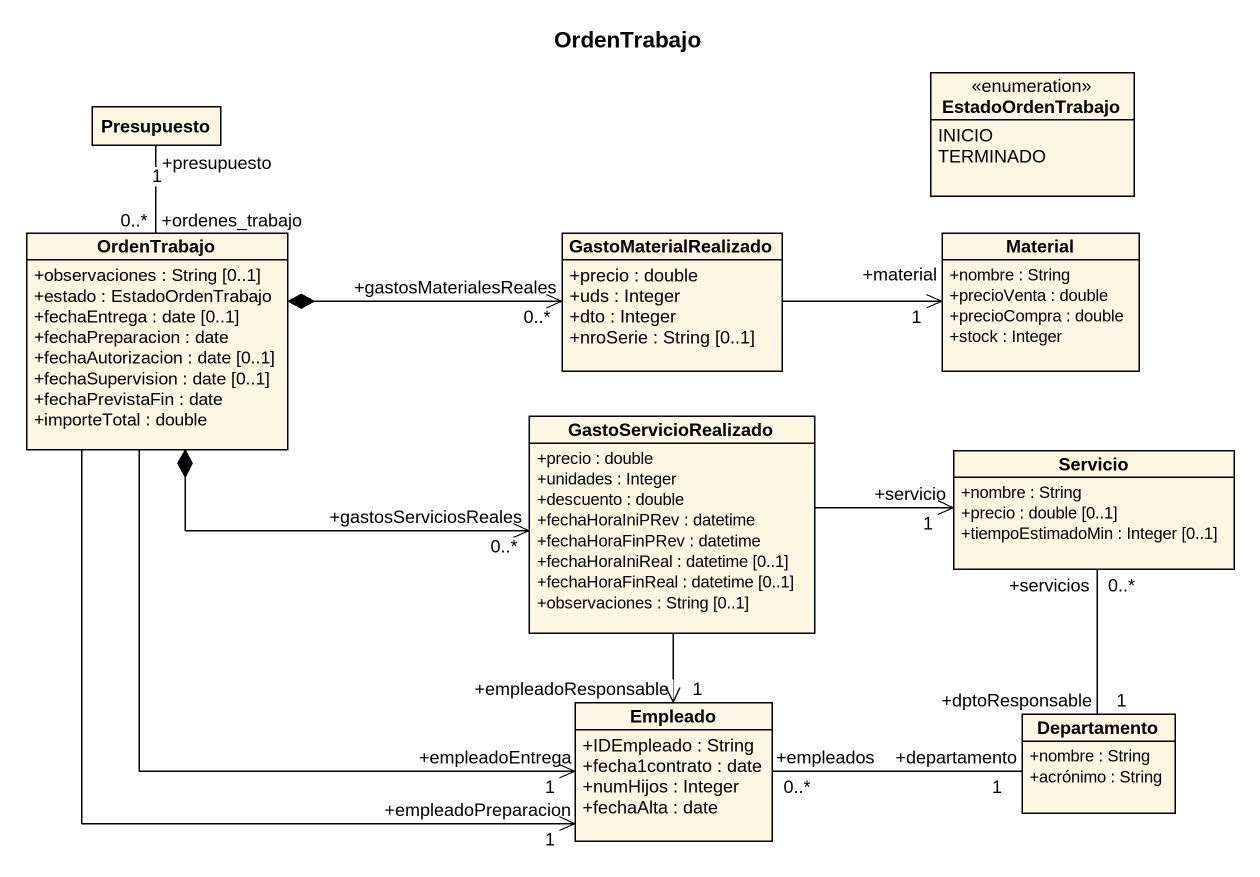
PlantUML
@startuml
title OrdenTrabajo
hide circle
hide empty members
skinparam classAttributeIconSize 0
enum EstadoOrdenTrabajo {
  INICIO
  TERMINADO
}
class Presupuesto
class OrdenTrabajo {
  +observaciones : String [0..1]
  +estado : EstadoOrdenTrabajo
  +fechaEntrega : date [0..1]
  +fechaPreparacion : date
  +fechaAutorizacion : date [0..1]
  +fechaSupervision : date [0..1]
  +fechaPrevistaFin : date
  +importeTotal : double
}
class GastoMaterialRealizado {
  +precio : double
  +uds : Integer
  +dto : Integer
  +nroSerie : String [0..1]
}
class Material {
  +nombre : String
  +precioVenta : double
  +precioCompra : double
  +stock : Integer
}
class GastoServicioRealizado {
  +precio : double
  +unidades : Integer
  +descuento : double
  +fechaHoraIniPRev : datetime
  +fechaHoraFinPRev : datetime
  +fechaHoraIniReal : datetime [0..1]
  +fechaHoraFinReal : datetime [0..1]
  +observaciones : String [0..1]
}
class Servicio {
  +nombre : String
  +precio : double [0..1]
  +tiempoEstimadoMin : Integer [0..1]
}
class Empleado {
  +IDEmpleado : String
  +fecha1contrato : date
  +numHijos : Integer
  +fechaAlta : date
}
class Departamento {
  +nombre : String
  +acrónimo : String
}
OrdenTrabajo "+ordenes_trabajo\n0..*" -up- "+presupuesto\n1" Presupuesto
OrdenTrabajo *-right-> "+gastosMaterialesReales\n0..*" GastoMaterialRealizado
OrdenTrabajo --> "+empleadoPreparacion\n1" Empleado
OrdenTrabajo --> "+empleadoEntrega\n1" Empleado
GastoMaterialRealizado -right-> "+material\n1" Material
GastoServicioRealizado "+gastosServiciosReales\n0..*" <-left-* OrdenTrabajo
GastoServicioRealizado -right-> "+servicio\n1" Servicio
GastoServicioRealizado --> "+empleadoResponsable\n1" Empleado
Servicio "+servicios\n0..*" -- "+dptoResponsable\n1" Departamento
Empleado "+empleados\n0..*" -right- "+departamento\n1" Departamento
@enduml
